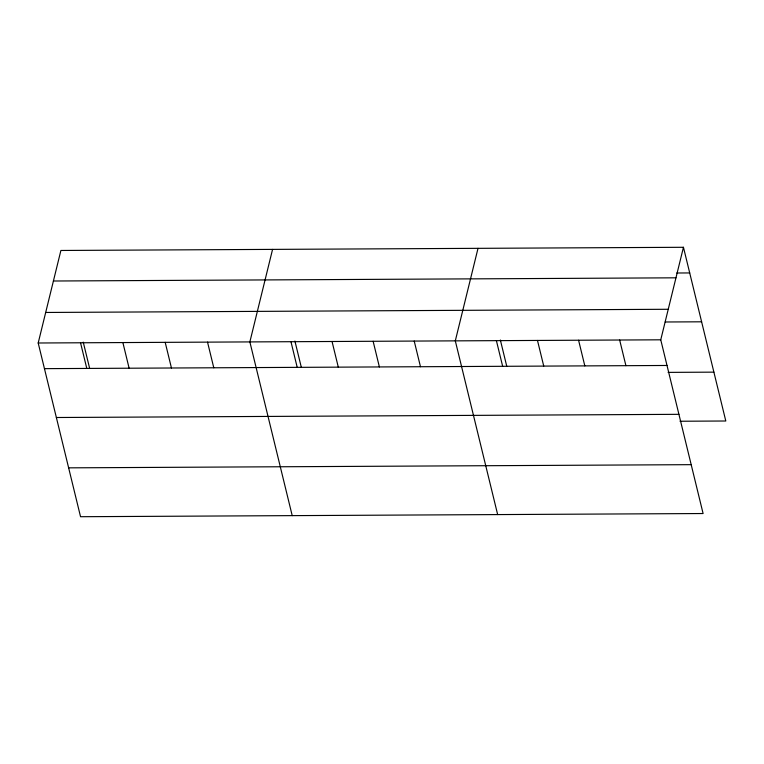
<?xml version="1.0" encoding="UTF-8"?>
<svg xmlns="http://www.w3.org/2000/svg" width="764" height="764" viewBox="0 0 764 764"><rect width="100%" height="100%" fill="white"/><g stroke="black" fill="none" stroke-linecap="round" stroke-linejoin="round"><path stroke-width="1.15" d="M683.455 247.288L660.755 339.808L703.1 513.532L80.545 516.712L38.2 342.998L60.9 250.468L683.455 247.288L725.8 421.002L680.017 421.241M272.567 249.389L249.866 341.909L292.211 515.624M478.016 248.338L455.306 340.859L497.66 514.583M676.789 273.006L689.711 272.939M53.413 281.009L675.959 277.819M45.687 312.466L668.242 309.277M665.224 321.988L701.619 321.806M38.2 342.998L660.755 339.808M44.455 368.649L667.001 365.469M668.108 372.383L713.891 372.144M56.364 417.507L678.919 414.327M68.636 467.845L691.191 464.665M619.661 340.018L625.917 365.679M578.577 340.228L584.823 365.889M537.484 340.438L543.739 366.099M500.363 340.018L506.771 366.328M496.399 340.648L502.655 366.309M414.222 341.069L420.477 366.73M373.128 341.279L379.383 366.94M332.044 341.489L338.299 367.15M294.914 341.069L301.331 367.379M290.96 341.699L297.206 367.36M207.531 342.129L213.786 367.78M165.196 342.348L171.451 368M122.87 342.558L129.116 368.21M83.247 342.148L89.665 368.458M80.535 342.778L86.79 368.429"/></g></svg>
